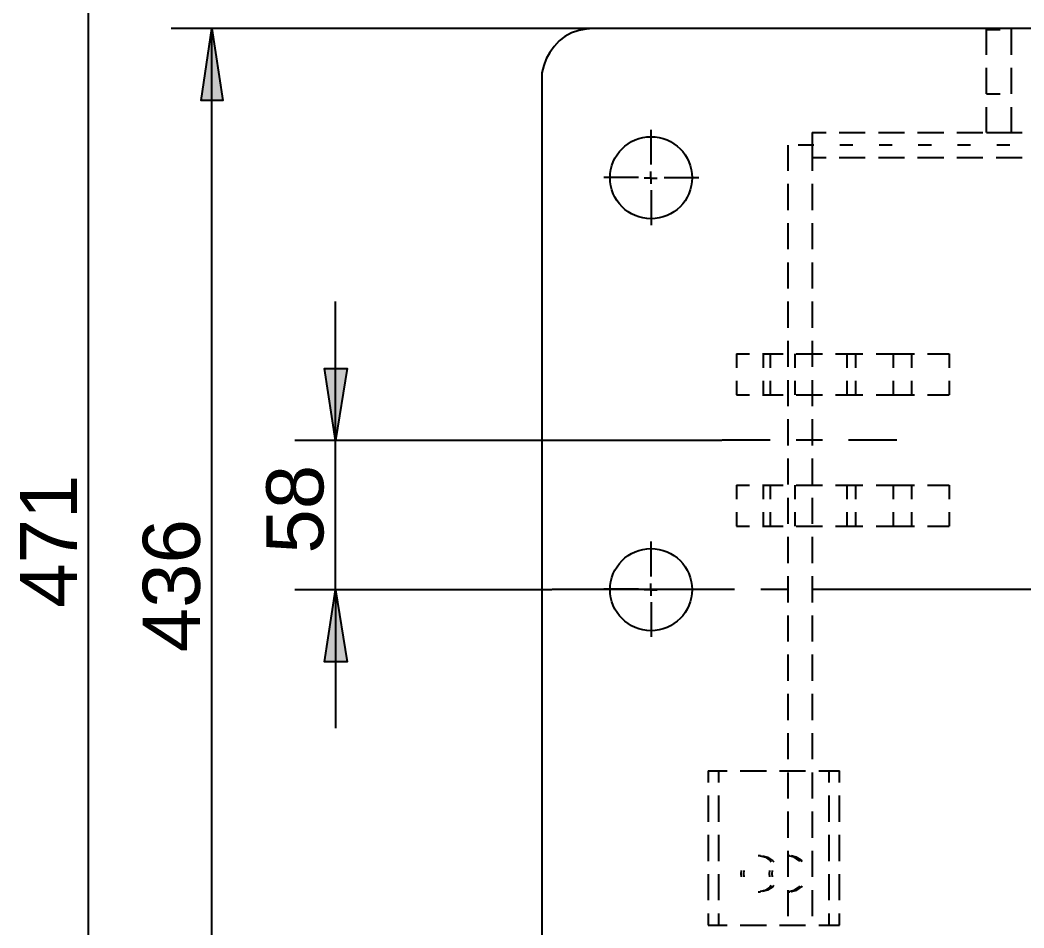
# Model space of a CAD drawing. Extents: x 3 to 591, y 5 to 205.
# Drawn here: x 146.4 to 195.15, y 135.04 to 179.12 of the extents above; entities that cross this region are included whole.
import ezdxf

# ---------------------------------------------------------------- set-up
doc = ezdxf.new("R2010")
doc.units = 0
doc.layers.get('0').update_dxf_attribs({"linetype": 'CONTINUOUS'})

msp = doc.modelspace()

# ---------------------------------------------------------------- hatches: boundary and pattern name
h = msp.add_hatch(color=7)
h.paths.add_polyline_path([(161.713333, 151.4475), (162.277778, 147.955), (161.184167, 147.955)])
h.paths.add_polyline_path([(161.713333, 158.714722), (161.184167, 162.207222), (162.277778, 162.207222)])
h.paths.add_polyline_path([(155.716111, 124.213056), (155.186944, 127.705556), (156.245278, 127.705556)])
h.paths.add_polyline_path([(155.716111, 178.717222), (156.245278, 175.224722), (155.186944, 175.224722)])
h.paths.add_polyline_path([(149.718889, 124.213056), (149.189722, 127.705556), (150.248056, 127.705556)])
h.paths.add_polyline_path([(149.718889, 183.021111), (150.248056, 179.528611), (149.189722, 179.528611)])

# ---------------------------------------------------------------- linework, layer by layer
at = {"color": 7}
for points in [[(149.718889, 124.213056), (149.718889, 183.021111)], [(174.236944, 178.717222), (153.740556, 178.717222)], [(155.716111, 124.213056), (155.716111, 178.717222)], [(174.236944, 178.717222), (173.884167, 178.681944), (173.531389, 178.611389), (173.178611, 178.505556), (172.861111, 178.329167), (172.578889, 178.1175), (172.331944, 177.835278), (172.120278, 177.553056), (171.943889, 177.235556), (171.838056, 176.918056), (171.732222, 176.565278), (171.732222, 176.2125)], [(229.834722, 178.717222), (174.236944, 178.717222)], [(193.33464, 178.669632), (193.995393, 178.669632)], [(193.33464, 177.439779), (193.33464, 178.669562)], [(194.553417, 177.439779), (194.553417, 178.669562)], [(193.33464, 175.534779), (193.33464, 176.804779)], [(194.553417, 175.534779), (194.553417, 176.804779)], [(171.732222, 176.2125), (171.732222, 126.717778)], [(193.33464, 175.544621), (193.995393, 175.544621)], [(193.33464, 173.669642), (193.33464, 174.899779)], [(194.553417, 173.669642), (194.553417, 174.899779)], [(177.053416, 172.107119), (177.053416, 173.794808)], [(184.865927, 173.669642), (184.865927, 173.00889)], [(184.865927, 173.669642), (185.543261, 173.669642)], [(186.178261, 173.669642), (187.448261, 173.669642)], [(188.083261, 173.669642), (189.353261, 173.669642)], [(189.988261, 173.669642), (191.258261, 173.669642)], [(191.893261, 173.669642), (193.163261, 173.669642)], [(193.33464, 173.669642), (193.995393, 173.669642)], [(193.798261, 173.669642), (195.068261, 173.669642)], [(183.683346, 173.044626), (183.683346, 171.802143)], [(184.865927, 173.044626), (184.187183, 173.044626)], [(184.941951, 173.044626), (184.865751, 173.044626)], [(184.865927, 173.044626), (184.865927, 171.802143)], [(186.846951, 173.044626), (186.211951, 173.044626)], [(188.751951, 173.044626), (188.116951, 173.044626)], [(190.656951, 173.044626), (190.021951, 173.044626)], [(192.561951, 173.044626), (191.926951, 173.044626)], [(194.466951, 173.044626), (193.831951, 173.044626)], [(184.865927, 172.450901), (185.543261, 172.450901)], [(186.178261, 172.450901), (187.448261, 172.450901)], [(188.083261, 172.450901), (189.353261, 172.450901)], [(189.988261, 172.450901), (191.258261, 172.450901)], [(191.893261, 172.450901), (193.163261, 172.450901)], [(193.798261, 172.450901), (195.068261, 172.450901)], [(177.023889, 171.45), (177.023889, 171.7675)], [(176.4284, 171.482138), (174.741064, 171.482138)], [(177.023889, 171.45), (176.706389, 171.45)], [(177.023889, 171.45), (177.023889, 171.167778)], [(177.023889, 171.45), (177.341389, 171.45)], [(177.678397, 171.482138), (179.365734, 171.482138)], [(183.683346, 171.167143), (183.683346, 169.897143)], [(184.865927, 171.167143), (184.865927, 169.897143)], [(177.053416, 170.857122), (177.053416, 169.169786)], [(183.683346, 169.262143), (183.683346, 167.992143)], [(184.865927, 169.262143), (184.865927, 167.992143)], [(183.683346, 167.357143), (183.683346, 166.087143)], [(184.865927, 167.357143), (184.865927, 166.087143)], [(161.713333, 158.714722), (161.713333, 165.452778)], [(183.683346, 165.452143), (183.683346, 164.182143)], [(184.865927, 165.452143), (184.865927, 164.182143)], [(183.683346, 163.547143), (183.683346, 162.277143)], [(184.865927, 163.547143), (184.865927, 162.277143)], [(181.196862, 162.919657), (181.212737, 162.919657), (181.272709, 162.919657), (181.376426, 162.919657), (181.522829, 162.919657), (181.709801, 162.919657), (181.821279, 162.919657)], [(181.196862, 162.919657), (181.196862, 162.237032)], [(182.456279, 162.919657), (182.488029, 162.919657)], [(182.488064, 162.919657), (182.488064, 162.237032)], [(182.488064, 162.919657), (183.461378, 162.919657)], [(182.821862, 162.919657), (182.821862, 162.237032)], [(184.021201, 162.919657), (184.021201, 162.237032)], [(184.096378, 162.919657), (185.366378, 162.919657)], [(186.001378, 162.919657), (186.974692, 162.919657)], [(186.571855, 162.237244), (186.571855, 162.919516)], [(186.974656, 162.919657), (186.974656, 162.237032)], [(186.974656, 162.919657), (187.334842, 162.919657)], [(187.969842, 162.919657), (188.793931, 162.919657)], [(188.793967, 162.919657), (188.793967, 162.237032)], [(188.793967, 162.919657), (189.837131, 162.919657)], [(189.696266, 162.919657), (189.696266, 162.237032)], [(190.472131, 162.919657), (191.515647, 162.919657)], [(191.515577, 162.919657), (191.515577, 162.237032)], [(181.196862, 161.602032), (181.196862, 160.91976)], [(182.488064, 161.602032), (182.488064, 160.91976)], [(182.821862, 161.602032), (182.821862, 160.91976)], [(183.683346, 161.642143), (183.683346, 160.372143)], [(184.021201, 161.602032), (184.021201, 160.91976)], [(184.865927, 161.642143), (184.865927, 160.372143)], [(186.571855, 160.919619), (186.571855, 161.602244)], [(186.974656, 161.602032), (186.974656, 160.91976)], [(188.793967, 161.602032), (188.793967, 160.91976)], [(189.696266, 161.602032), (189.696266, 160.91976)], [(191.515577, 161.602032), (191.515577, 160.91976)], [(181.196862, 160.919619), (181.212737, 160.919619), (181.272709, 160.919619), (181.376426, 160.919619), (181.522829, 160.919619), (181.709801, 160.919619), (181.821279, 160.919619)], [(182.456279, 160.919619), (182.488029, 160.919619)], [(182.488064, 160.919619), (183.461378, 160.919619)], [(184.096378, 160.919619), (185.366378, 160.919619)], [(186.001378, 160.919619), (186.974692, 160.919619)], [(186.974656, 160.919619), (187.334842, 160.919619)], [(187.969842, 160.919619), (188.793931, 160.919619)], [(188.793967, 160.919619), (189.837131, 160.919619)], [(190.472131, 160.919619), (191.515647, 160.919619)], [(183.683346, 159.737143), (183.683346, 158.467143)], [(184.865927, 159.737143), (184.865927, 158.467143)], [(180.481111, 158.714722), (159.737778, 158.714722)], [(161.713333, 151.4475), (161.713333, 158.714722)], [(180.488061, 158.732114), (182.826272, 158.732114)], [(184.096272, 158.732114), (185.366272, 158.732114)], [(186.636272, 158.732114), (188.974836, 158.732114)], [(183.683346, 157.832143), (183.683346, 156.562143)], [(184.865927, 157.832143), (184.865927, 156.562143)], [(181.196862, 156.544645), (181.212737, 156.544645), (181.272709, 156.544645), (181.376426, 156.544645), (181.522829, 156.544645), (181.709801, 156.544645), (181.821279, 156.544645)], [(181.196862, 156.544645), (181.196862, 155.86202)], [(182.456279, 156.544645), (182.488029, 156.544645)], [(182.488064, 156.544645), (182.488064, 155.86202)], [(182.488064, 156.544645), (183.461378, 156.544645)], [(182.821862, 156.544645), (182.821862, 155.86202)], [(184.021201, 156.544645), (184.021201, 155.86202)], [(184.096378, 156.544645), (185.366378, 156.544645)], [(186.001378, 156.544645), (186.974692, 156.544645)], [(186.571855, 155.862267), (186.571855, 156.544539)], [(186.974656, 156.544645), (186.974656, 155.86202)], [(186.974656, 156.544645), (187.334842, 156.544645)], [(187.969842, 156.544645), (188.793931, 156.544645)], [(188.793967, 156.544645), (188.793967, 155.86202)], [(188.793967, 156.544645), (189.837131, 156.544645)], [(189.696266, 156.544645), (189.696266, 155.86202)], [(190.472131, 156.544645), (191.515647, 156.544645)], [(191.515577, 156.544645), (191.515577, 155.86202)], [(183.683346, 155.927143), (183.683346, 154.657143)], [(184.865927, 155.927143), (184.865927, 154.657143)], [(181.196862, 155.22702), (181.196862, 154.544748)], [(182.488064, 155.22702), (182.488064, 154.544748)], [(182.821862, 155.22702), (182.821862, 154.544748)], [(184.021201, 155.22702), (184.021201, 154.544748)], [(186.571855, 154.544642), (186.571855, 155.227267)], [(186.974656, 155.22702), (186.974656, 154.544748)], [(188.793967, 155.22702), (188.793967, 154.544748)], [(189.696266, 155.22702), (189.696266, 154.544748)], [(191.515577, 155.22702), (191.515577, 154.544748)], [(181.196862, 154.544642), (181.212737, 154.544642), (181.272709, 154.544642), (181.376426, 154.544642), (181.522829, 154.544642), (181.709801, 154.544642), (181.821279, 154.544642)], [(182.456279, 154.544642), (182.488029, 154.544642)], [(182.488064, 154.544642), (183.461378, 154.544642)], [(184.096378, 154.544642), (185.366378, 154.544642)], [(186.001378, 154.544642), (186.974692, 154.544642)], [(186.974656, 154.544642), (187.334842, 154.544642)], [(187.969842, 154.544642), (188.793931, 154.544642)], [(188.793967, 154.544642), (189.837131, 154.544642)], [(190.472131, 154.544642), (191.515647, 154.544642)], [(177.053416, 152.107124), (177.053416, 153.79446)], [(183.683346, 154.022143), (183.683346, 152.752143)], [(184.865927, 154.022143), (184.865927, 152.752143)], [(183.683346, 152.117143), (183.683346, 150.847143)], [(184.865927, 152.117143), (184.865927, 150.847143)], [(177.023889, 151.4475), (177.023889, 151.765)], [(172.226111, 151.4475), (159.737778, 151.4475)], [(161.713333, 151.4475), (161.713333, 144.744722)], [(172.240892, 151.482143), (181.098437, 151.482143)], [(176.4284, 151.482143), (174.741064, 151.482143)], [(177.023889, 151.4475), (176.706389, 151.4475)], [(177.023889, 151.4475), (177.023889, 151.165278)], [(177.023889, 151.4475), (177.341389, 151.4475)], [(177.678397, 151.482143), (179.365734, 151.482143)], [(182.368437, 151.482143), (183.638437, 151.482143)], [(184.908437, 151.482143), (200.148437, 151.482143)], [(177.053416, 150.857126), (177.053416, 149.16979)], [(183.683346, 150.212143), (183.683346, 148.942143)], [(184.865927, 150.212143), (184.865927, 148.942143)], [(183.683346, 148.307143), (183.683346, 147.037143)], [(184.865927, 148.307143), (184.865927, 147.037143)], [(183.683346, 146.402143), (183.683346, 145.132143)], [(184.865927, 146.402143), (184.865927, 145.132143)], [(183.683346, 144.497143), (183.683346, 143.227143)], [(184.865927, 144.497143), (184.865927, 143.227143)], [(179.822263, 142.669613), (179.868477, 142.669613), (179.954555, 142.669613), (180.083319, 142.669613), (180.253358, 142.669613), (180.462202, 142.669613), (180.706677, 142.669613), (180.739838, 142.669613)], [(179.822263, 142.669613), (179.822263, 142.094585)], [(180.322255, 142.669613), (180.322255, 142.094585)], [(181.374838, 142.669613), (181.618255, 142.669613), (181.967152, 142.669613), (182.330513, 142.669613), (182.644838, 142.669613)], [(183.279838, 142.669613), (183.457638, 142.669613), (183.827702, 142.669613), (184.186124, 142.669613), (184.528319, 142.669613), (184.549838, 142.669613)], [(183.683346, 142.592143), (183.683346, 141.322143)], [(184.865927, 142.592143), (184.865927, 141.322143)], [(185.184838, 142.669613), (185.409205, 142.669613), (185.640627, 142.669613), (185.835008, 142.669613), (185.989524, 142.669613), (186.102413, 142.669613)], [(185.697248, 142.094656), (185.697248, 142.669683)], [(186.10259, 142.669613), (186.172087, 142.669613), (186.197134, 142.669613)], [(186.197275, 142.094656), (186.197275, 142.669683)], [(179.822263, 141.459585), (179.822263, 140.189585)], [(180.322255, 141.459585), (180.322255, 140.189585)], [(185.697248, 140.189656), (185.697248, 141.459656)], [(186.197275, 140.189656), (186.197275, 141.459656)], [(183.683346, 140.687143), (183.683346, 139.417143)], [(184.865927, 140.687143), (184.865927, 139.417143)], [(179.822263, 139.554585), (179.822263, 138.284585)], [(180.322255, 139.554585), (180.322255, 138.284585)], [(185.697248, 138.284656), (185.697248, 139.554656)], [(186.197275, 138.284656), (186.197275, 139.554656)], [(182.360358, 138.544617), (182.23865, 138.544617)], [(182.336106, 138.536474), (182.592592, 138.467253), (182.831423, 138.309562), (182.882598, 138.244033)], [(182.460394, 138.534961), (182.705269, 138.471487), (182.944453, 138.319087), (183.006618, 138.242782)], [(183.780889, 138.544617), (183.65918, 138.544617)], [(183.683346, 138.782143), (183.683346, 137.512143)], [(184.261375, 138.254701), (184.224366, 138.307798), (183.994707, 138.471134), (183.720246, 138.542395)], [(184.384363, 138.252863), (184.332421, 138.322967), (184.097471, 138.479953), (183.839032, 138.539365)], [(184.865927, 138.782143), (184.865927, 137.512143)], [(179.822263, 137.649585), (179.822263, 136.379585)], [(180.322255, 137.649585), (180.322255, 136.379585)], [(181.419253, 137.669623), (181.442539, 137.824159)], [(181.43969, 137.514824), (181.419253, 137.669623)], [(181.546041, 137.669623), (181.568768, 137.824242)], [(181.56861, 137.514589), (181.546041, 137.669623)], [(182.802061, 137.823868), (182.775507, 137.669623)], [(182.775507, 137.669623), (182.802203, 137.515639)], [(182.925686, 137.824058), (182.90226, 137.669623)], [(182.90226, 137.669623), (182.928916, 137.515632)], [(185.697248, 136.379656), (185.697248, 137.649656)], [(186.197275, 136.379656), (186.197275, 137.649656)], [(182.881776, 137.095735), (182.816253, 137.016278), (182.563311, 136.859292), (182.334644, 136.808162)], [(183.007883, 137.096072), (182.956447, 137.031448), (182.705269, 136.868112), (182.460027, 136.806801)], [(183.715367, 136.799945), (183.736827, 136.798262), (183.994354, 136.867759), (184.213429, 137.020512), (184.259817, 137.085275)], [(183.840197, 136.800648), (183.863933, 136.798967), (184.124988, 136.871992), (184.34618, 137.029684), (184.385485, 137.085761)], [(182.23865, 136.794628), (182.360358, 136.794628)], [(183.65918, 136.794628), (183.780889, 136.794628)], [(183.683346, 136.877143), (183.683346, 135.607143)], [(184.865927, 136.877143), (184.865927, 135.607143)], [(179.822263, 135.744585), (179.822263, 135.169557)], [(180.322255, 135.744585), (180.322255, 135.169557)], [(185.697248, 135.169628), (185.697248, 135.744656)], [(186.197275, 135.169628), (186.197275, 135.744656)], [(179.822263, 135.169628), (179.868477, 135.169628), (179.954555, 135.169628), (180.083319, 135.169628), (180.253358, 135.169628), (180.462202, 135.169628), (180.706677, 135.169628), (180.739838, 135.169628)], [(181.374838, 135.169628), (181.618255, 135.169628), (181.967152, 135.169628), (182.330513, 135.169628), (182.644838, 135.169628)], [(183.279838, 135.169628), (183.457638, 135.169628), (183.827702, 135.169628), (184.186124, 135.169628), (184.528319, 135.169628), (184.549838, 135.169628)], [(185.184838, 135.169628), (185.409205, 135.169628), (185.640627, 135.169628), (185.835008, 135.169628), (185.989524, 135.169628), (186.102413, 135.169628)], [(186.10259, 135.169628), (186.172087, 135.169628), (186.197134, 135.169628)]]:
    msp.add_lwpolyline(points, dxfattribs=at)
for points in [[(155.716111, 178.717222), (156.245278, 175.224722), (155.186944, 175.224722)], [(161.713333, 158.714722), (161.184167, 162.207222), (162.277778, 162.207222)], [(161.713333, 151.4475), (162.277778, 147.955), (161.184167, 147.955)]]:
    msp.add_lwpolyline(points, close=True, dxfattribs=at)
for centre in [(177.041528, 171.467639), (177.041528, 151.465139)]:
    msp.add_circle(centre, 1.993194, dxfattribs=at)

# ---------------------------------------------------------------- texts
at = {"color": 7, "char_height": 2.772729, "attachment_point": 7, "rotation": 90}
for s, insert in [('{\\fArialUnicodeMS|b0|i0|c0;58}', (161.168181, 153.21523)), ('{\\fArialUnicodeMS|b0|i0|c0;471}', (149.169069, 150.581412)), ('{\\fArialUnicodeMS|b0|i0|c0;436}', (155.168169, 148.426944))]:
    msp.add_mtext(s, dxfattribs=dict(at, insert=insert))

doc.saveas('drawing.dxf')
